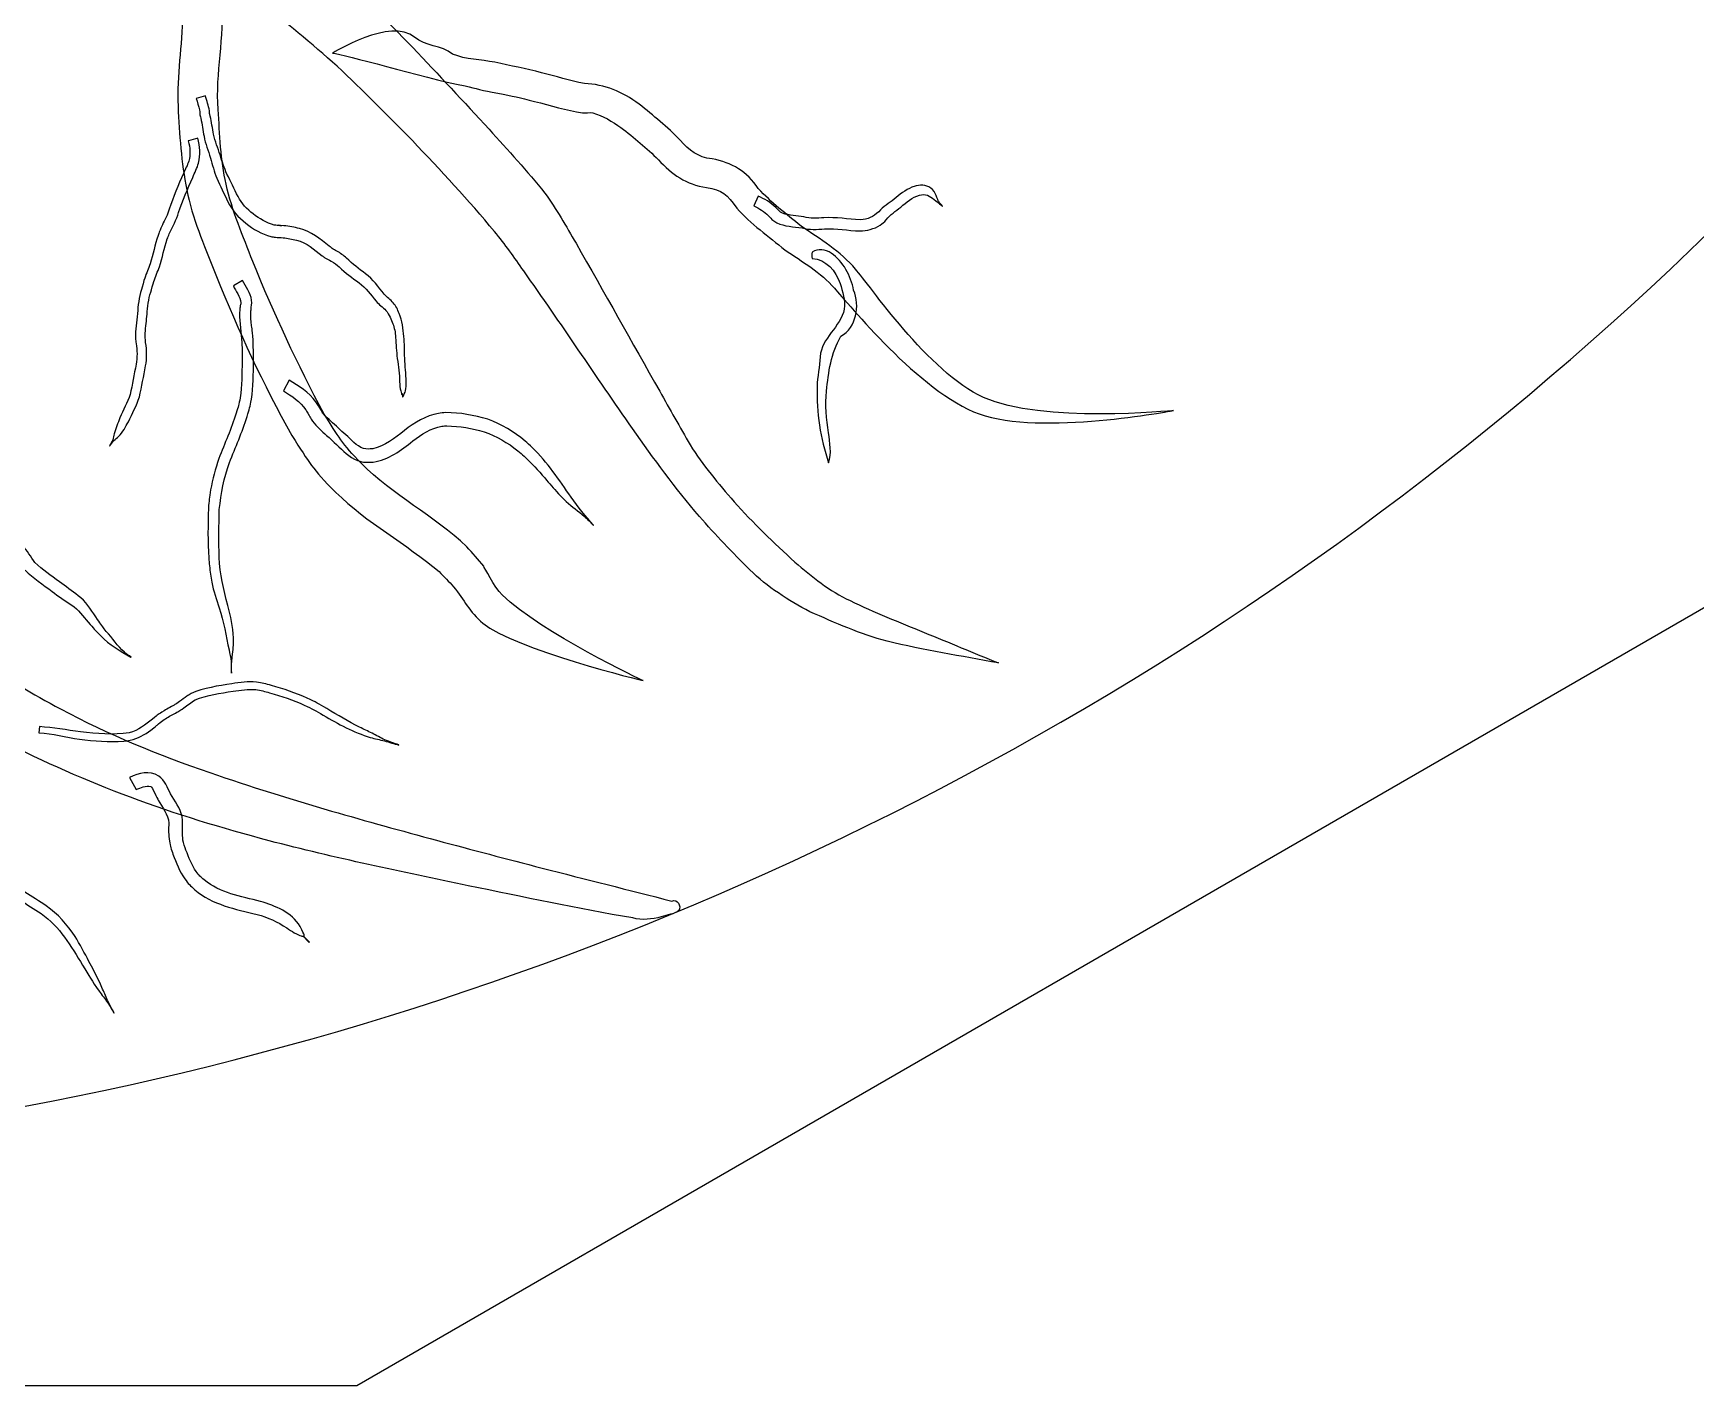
# Model space of a CAD drawing. Extents: x 5.1 to 86.3, y 5.1 to 86.3.
# Drawn here: x 52.84 to 72.03, y 5.13 to 20.75 of the extents above; entities that cross this region are included whole.
import ezdxf

# ---------------------------------------------------------------- set-up
doc = ezdxf.new("R2010")
doc.units = 0
doc.layers.add('View004', color=7, linetype='CONTINUOUS')

msp = doc.modelspace()

# ---------------------------------------------------------------- linework, layer by layer
at = {"layer": 'View004', "color": 1}
for p, q in [((54.823236, 20.025032), (54.718805, 19.993264)), ((54.718805, 19.993264), (54.718846, 19.993434)), ((54.626566, 19.505474), (54.626487, 19.505379)), ((54.737392, 19.535121), (54.626566, 19.505474)), ((61.206108, 18.867279), (61.155606, 18.753014)), ((61.155606, 18.753014), (61.155623, 18.753017)), ((63.334078, 18.748463), (63.336282, 18.750743)), ((63.336282, 18.750743), (63.336282, 18.750743)), ((61.829397, 18.145302), (61.829358, 18.145305)), ((55.251222, 17.892495), (55.146535, 17.83263)), ((55.146535, 17.83263), (55.146367, 17.832628)), ((55.789586, 16.740276), (55.724005, 16.617196)), ((55.724005, 16.617196), (55.724016, 16.617178)), ((57.100995, 16.548299), (57.104111, 16.547897)), ((57.104111, 16.547897), (57.104111, 16.547897)), ((66.000744, 16.391209), (66.000744, 16.391209)), ((53.717213, 15.984443), (53.719873, 15.982847)), ((53.719873, 15.982847), (53.719873, 15.982847)), ((59.304098, 15.065478), (59.306378, 15.067682)), ((59.306378, 15.067682), (59.306378, 15.067682)), ((58.251237, 14.263468), (58.251237, 14.263468)), ((53.963272, 13.542587), (53.965096, 13.545247)), ((53.965096, 13.545247), (53.965096, 13.545247)), ((55.123232, 13.360876), (55.126424, 13.360899)), ((55.126424, 13.360899), (55.126424, 13.360899)), ((52.906279, 12.741491), (52.900883, 12.669952)), ((52.900883, 12.669952), (52.900898, 12.669983)), ((57.057738, 12.527461), (57.058726, 12.530425)), ((57.058726, 12.530425), (57.058726, 12.530425)), ((53.94872, 12.154863), (54.024522, 12.015388)), ((54.024522, 12.015388), (54.024477, 12.015418)), ((56.022298, 10.248614), (56.025566, 10.251654)), ((56.025566, 10.251654), (56.025566, 10.251654)), ((53.767712, 9.435143), (53.770448, 9.436739)), ((53.770448, 9.436739), (53.770448, 9.436739))]:
    msp.add_line(p, q, dxfattribs=at)
at = {"layer": 'View004', "color": 7}
for p, q in [((75.399291, 16.002689), (56.571293, 5.132289)), ((56.571293, 5.132289), (34.831293, 5.132289))]:
    msp.add_line(p, q, dxfattribs=at)
at = {"layer": 'View004', "color": 3}
for points in [[(64.701292, 12.792276), (76.458533, 19.580323), (83.701292, 32.125149), (83.701292, 45.701241)], [(26.701293, 12.792276), (38.458534, 6.00423), (52.944052, 6.00423), (64.701292, 12.792276)]]:
    msp.add_open_spline(points, degree=3, dxfattribs=at)
at = {"layer": 'View004', "color": 1}
for points in [[(56.298175, 21.488329), (56.616891, 21.198848), (56.916746, 20.889453), (57.217075, 20.581162)], [(54.971485, 19.867034), (54.936898, 20.286833), (55.04841, 20.705156), (55.01555, 21.123958)], [(56.345746, 20.365928), (56.051624, 20.628913), (55.745652, 20.878341), (55.434677, 21.121085)], [(57.238642, 20.701343), (56.965695, 20.93448), (56.292092, 20.517274), (56.292092, 20.517274)], [(54.55806, 20.892778), (54.545535, 20.542491), (54.485913, 20.192653), (54.511031, 19.840691)], [(57.217075, 20.581162), (57.516677, 20.272457), (57.805958, 19.953977), (58.099608, 19.639654)], [(57.677527, 20.506152), (57.547313, 20.610181), (57.360387, 20.597355), (57.238642, 20.701343)], [(56.292092, 20.517274), (56.428617, 20.508161), (57.307489, 20.240887), (57.824945, 20.138202)], [(57.21319, 19.507854), (56.927794, 19.797618), (56.641813, 20.08701), (56.345746, 20.365928)], [(58.166865, 20.411472), (58.000215, 20.444296), (57.835823, 20.441127), (57.677527, 20.506152)], [(58.705541, 20.2915), (58.527711, 20.338567), (58.346418, 20.371631), (58.166865, 20.411472)], [(59.199645, 20.168057), (59.032796, 20.195782), (58.870614, 20.251405), (58.705541, 20.2915)], [(59.830451, 19.928912), (59.642151, 20.073318), (59.435178, 20.155141), (59.199645, 20.168057)], [(54.718846, 19.993434), (54.730451, 19.954073), (54.746563, 19.903101), (54.755417, 19.861521)], [(54.869102, 19.852326), (54.861806, 19.911773), (54.838056, 19.967404), (54.823236, 20.025032)], [(57.824945, 20.138202), (57.950753, 20.113236), (58.014527, 20.084424), (58.200797, 20.055778)], [(58.200797, 20.055778), (58.377563, 20.021799), (58.450899, 20.00479), (58.625027, 19.960045)], [(54.511031, 19.840691), (54.528822, 19.519106), (54.550695, 19.194903), (54.621323, 18.879458)], [(54.755417, 19.861521), (54.764264, 19.820002), (54.756021, 19.849976), (54.759065, 19.820967)], [(54.759065, 19.820967), (54.761421, 19.798121), (54.764537, 19.788044), (54.769842, 19.765206)], [(54.878754, 19.790645), (54.872294, 19.817754), (54.872522, 19.82451), (54.869102, 19.852326)], [(54.918274, 19.580207), (54.904297, 19.650317), (54.894676, 19.721044), (54.878754, 19.790645)], [(55.06183, 19.004341), (54.99948, 19.28626), (54.98846, 19.579964), (54.971485, 19.867034)], [(58.625027, 19.960045), (58.809043, 19.915357), (58.990336, 19.853715), (59.178028, 19.8294)], [(59.178028, 19.8294), (59.21748, 19.826512), (59.258036, 19.835176), (59.296669, 19.826664)], [(59.296669, 19.826664), (59.414298, 19.800786), (59.523502, 19.723301), (59.622143, 19.658829)], [(60.305941, 19.513204), (60.158151, 19.664703), (59.996214, 19.798222), (59.830451, 19.928912)], [(54.769842, 19.765206), (54.78587, 19.696722), (54.793698, 19.626879), (54.808032, 19.557921)], [(58.099608, 19.639654), (58.316079, 19.395198), (58.542734, 19.159093), (58.743012, 18.900849)], [(59.622143, 19.658829), (59.774241, 19.543926), (59.918534, 19.420384), (60.055197, 19.287158)], [(54.626487, 19.505379), (54.645609, 19.426905), (54.653923, 19.349261), (54.631123, 19.270978)], [(54.744308, 19.248474), (54.769068, 19.344464), (54.761886, 19.439674), (54.737392, 19.535121)], [(54.808032, 19.557921), (54.823217, 19.471417), (54.856832, 19.390435), (54.881516, 19.306694)], [(54.993894, 19.341722), (54.967773, 19.421011), (54.934963, 19.498008), (54.918274, 19.580207)], [(58.162711, 18.457279), (57.861375, 18.820806), (57.540163, 19.167385), (57.21319, 19.507854)], [(60.674153, 19.297965), (60.508848, 19.313043), (60.408654, 19.396771), (60.305941, 19.513204)], [(54.631123, 19.270978), (54.616964, 19.222361), (54.591421, 19.175405), (54.57125, 19.129172)], [(54.677048, 19.083146), (54.700463, 19.136817), (54.729624, 19.191538), (54.744308, 19.248474)], [(54.881516, 19.306694), (54.904347, 19.228621), (54.925794, 19.150183), (54.95491, 19.074161)], [(55.071712, 19.120717), (55.041494, 19.192925), (55.016498, 19.266722), (54.993894, 19.341722)], [(60.055197, 19.287158), (60.20918, 19.120034), (60.375411, 18.998478), (60.608698, 18.966786)], [(61.208025, 18.954241), (61.079223, 19.153752), (60.901395, 19.251617), (60.674153, 19.297965)], [(54.57125, 19.129172), (54.510769, 18.993643), (54.45245, 18.85711), (54.404112, 18.716739)], [(54.51385, 18.679131), (54.561061, 18.816646), (54.618477, 18.950139), (54.677048, 19.083146)], [(54.95491, 19.074161), (54.999081, 18.984311), (55.038234, 18.892249), (55.082256, 18.802319)], [(55.200131, 18.861527), (55.155702, 18.947193), (55.117961, 19.036025), (55.071712, 19.120717)], [(54.621323, 18.879458), (54.694214, 18.553918), (54.828139, 18.248522), (54.950142, 17.939701)], [(55.371215, 18.110876), (55.259109, 18.404902), (55.130114, 18.695592), (55.06183, 19.004341)], [(55.374785, 18.661821), (55.303816, 18.717005), (55.242385, 18.780981), (55.200131, 18.861527)], [(58.743012, 18.900849), (58.880745, 18.719577), (58.986305, 18.517184), (59.103505, 18.322683)], [(60.608698, 18.966786), (60.790622, 18.932457), (60.847708, 18.890507), (60.959148, 18.728732)], [(61.412136, 18.73535), (61.35186, 18.792411), (61.282568, 18.834733), (61.206108, 18.867279)], [(61.701569, 18.520739), (61.529974, 18.659768), (61.357498, 18.791446), (61.208025, 18.954241)], [(62.775362, 18.832225), (62.717435, 18.782179), (62.645809, 18.748662), (62.598537, 18.686243)], [(62.981469, 18.968591), (62.904743, 18.936777), (62.837499, 18.886371), (62.775362, 18.832225)], [(62.852814, 18.740164), (62.917269, 18.797483), (62.985351, 18.850424), (63.067548, 18.878769)], [(63.031332, 18.985364), (63.014703, 18.97974), (62.997672, 18.975309), (62.981469, 18.968591)], [(63.219508, 18.941945), (63.169075, 18.995016), (63.099023, 18.998861), (63.031332, 18.985364)], [(63.067548, 18.878769), (63.140957, 18.896523), (63.183607, 18.871701), (63.240208, 18.827036)], [(63.271135, 18.849718), (63.254765, 18.887133), (63.248046, 18.911909), (63.219508, 18.941945)], [(63.240208, 18.827036), (63.302019, 18.777545), (63.270662, 18.803658), (63.334078, 18.748463)], [(63.336282, 18.750743), (63.281007, 18.811679), (63.30212, 18.7783), (63.271135, 18.849718)], [(54.404112, 18.716739), (54.390037, 18.651045), (54.354484, 18.594169), (54.326399, 18.534146)], [(54.405949, 18.430631), (54.44103, 18.513879), (54.492163, 18.590468), (54.51385, 18.679131)], [(55.082256, 18.802319), (55.132796, 18.703598), (55.203576, 18.621198), (55.29058, 18.553594)], [(55.618409, 18.533335), (55.529198, 18.558947), (55.447583, 18.604288), (55.374785, 18.661821)], [(60.959148, 18.728732), (61.124439, 18.544306), (61.325092, 18.4013), (61.516059, 18.244996)], [(61.155623, 18.753017), (61.218376, 18.724153), (61.277362, 18.690279), (61.326059, 18.641024)], [(61.326059, 18.641024), (61.338644, 18.628294), (61.363337, 18.598631), (61.377564, 18.587413)], [(61.488142, 18.668318), (61.453098, 18.685973), (61.44074, 18.708272), (61.412136, 18.73535)], [(61.732948, 18.626458), (61.651264, 18.639203), (61.567036, 18.642782), (61.488142, 18.668318)], [(61.96539, 18.616707), (61.887048, 18.612147), (61.809692, 18.603794), (61.732948, 18.626458)], [(62.383549, 18.594066), (62.244034, 18.598398), (62.105427, 18.625903), (61.96539, 18.616707)], [(62.598537, 18.686243), (62.530403, 18.624219), (62.478885, 18.597992), (62.383549, 18.594066)], [(62.685257, 18.591624), (62.72882, 18.654917), (62.794877, 18.692369), (62.852814, 18.740164)], [(54.326399, 18.534146), (54.296485, 18.470222), (54.302694, 18.482238), (54.276824, 18.411927)], [(54.383817, 18.372156), (54.391189, 18.391643), (54.397855, 18.411425), (54.405949, 18.430631)], [(55.29058, 18.553594), (55.376264, 18.48435), (55.473807, 18.432361), (55.578968, 18.400405)], [(55.730116, 18.524975), (55.557305, 18.540798), (55.798638, 18.516888), (55.65178, 18.529079)], [(55.65178, 18.529079), (55.640601, 18.530067), (55.629535, 18.531967), (55.618409, 18.533335)], [(55.909992, 18.492682), (55.850073, 18.507183), (55.791585, 18.519343), (55.730116, 18.524975)], [(56.254626, 18.288574), (56.147581, 18.370882), (56.045944, 18.461826), (55.909992, 18.492682)], [(58.499438, 18.002777), (58.391128, 18.157183), (58.283523, 18.312228), (58.162711, 18.457279)], [(61.377564, 18.587413), (61.391198, 18.576675), (61.406482, 18.568231), (61.420945, 18.558632)], [(61.420945, 18.558632), (61.512516, 18.516817), (61.614967, 18.514765), (61.713074, 18.499367)], [(62.331753, 18.023573), (62.156473, 18.226764), (61.922896, 18.371855), (61.701569, 18.520739)], [(61.713074, 18.499367), (61.798454, 18.474622), (61.885712, 18.482898), (61.972898, 18.487967)], [(61.972898, 18.487967), (62.109102, 18.494503), (62.243788, 18.469066), (62.379567, 18.464856)], [(62.379567, 18.464856), (62.462544, 18.467212), (62.543921, 18.485976), (62.614022, 18.531895)], [(62.614022, 18.531895), (62.64253, 18.550576), (62.660663, 18.568961), (62.685257, 18.591624)], [(54.276824, 18.411927), (54.239546, 18.305078), (54.222081, 18.192322), (54.18663, 18.085082)], [(54.293109, 18.050394), (54.327438, 18.156382), (54.346089, 18.267054), (54.383817, 18.372156)], [(55.578968, 18.400405), (55.596622, 18.397669), (55.614156, 18.394097), (55.631909, 18.392144)], [(55.631909, 18.392144), (55.661473, 18.388952), (55.691341, 18.389332), (55.720951, 18.38652)], [(55.720951, 18.38652), (55.774432, 18.38158), (55.824999, 18.371161), (55.877062, 18.35821)], [(55.877062, 18.35821), (55.994077, 18.330835), (56.078688, 18.248216), (56.171991, 18.179049)], [(56.286135, 18.263836), (56.275138, 18.271436), (56.265129, 18.280328), (56.254626, 18.288574)], [(56.341418, 18.232676), (56.323299, 18.243598), (56.303555, 18.251844), (56.286135, 18.263836)], [(59.103505, 18.322683), (59.42775, 17.75422), (59.7469, 17.182863), (60.069798, 16.613633)], [(61.516059, 18.244996), (61.715183, 18.111046), (61.92811, 17.984613), (62.087501, 17.803381)], [(62.049125, 18.209164), (61.986866, 18.250303), (61.892603, 18.26488), (61.831905, 18.220139)], [(54.18663, 18.085082), (54.165335, 18.030651), (54.141273, 17.976544), (54.122904, 17.92101)], [(54.226944, 17.880437), (54.246453, 17.937863), (54.271274, 17.993842), (54.293109, 18.050394)], [(56.194334, 16.349337), (55.888674, 16.920869), (55.615115, 17.510408), (55.371215, 18.110876)], [(56.171991, 18.179049), (56.182411, 18.171267), (56.192359, 18.162839), (56.203219, 18.155695)], [(56.203219, 18.155695), (56.241197, 18.130736), (56.239798, 18.135889), (56.276795, 18.114457)], [(56.276795, 18.114457), (56.309787, 18.095351), (56.339966, 18.072619), (56.369549, 18.048725)], [(56.453629, 18.151613), (56.417567, 18.181337), (56.38149, 18.208522), (56.341418, 18.232676)], [(56.369549, 18.048725), (56.439378, 17.979489), (56.518817, 17.921984), (56.599882, 17.866901)], [(56.673152, 17.971391), (56.596285, 18.026977), (56.519628, 18.082843), (56.453629, 18.151613)], [(61.831905, 18.220139), (61.824107, 18.194975), (61.824989, 18.170944), (61.829397, 18.145302)], [(61.829358, 18.145305), (61.989109, 18.139377), (62.10373, 18.000465), (62.151742, 17.859183)], [(62.308466, 17.782099), (62.276204, 17.947543), (62.190677, 18.112383), (62.049125, 18.209164)], [(54.122904, 17.92101), (54.113959, 17.893932), (54.093439, 17.815195), (54.085976, 17.787133)], [(54.193344, 17.758717), (54.199272, 17.780932), (54.218964, 17.85695), (54.226944, 17.880437)], [(54.950142, 17.939701), (55.20522, 17.312453), (55.489954, 16.694611), (55.820097, 16.103319)], [(55.357282, 17.666613), (55.34554, 17.750532), (55.289832, 17.82018), (55.251222, 17.892495)], [(56.599882, 17.866901), (56.677703, 17.80921), (56.731976, 17.727856), (56.794189, 17.654927)], [(56.888636, 17.735138), (56.81975, 17.816546), (56.760398, 17.907629), (56.673152, 17.971391)], [(59.756711, 16.182878), (59.332602, 16.786034), (58.926477, 17.401651), (58.499438, 18.002777)], [(62.151742, 17.859183), (62.182491, 17.764315), (62.213271, 17.662783), (62.199827, 17.562379)], [(63.807232, 16.542106), (63.173155, 16.831415), (62.482475, 17.854955), (62.331753, 18.023573)], [(54.085976, 17.787133), (54.056427, 17.696978), (54.046, 17.604047), (54.038666, 17.510173)], [(54.149773, 17.502098), (54.155777, 17.589256), (54.165315, 17.675155), (54.193344, 17.758717)], [(55.146367, 17.832628), (55.172093, 17.768712), (55.23047, 17.708377), (55.233495, 17.635802)], [(55.350366, 17.554987), (55.354166, 17.599614), (55.363917, 17.619078), (55.357282, 17.666613)], [(56.992307, 17.634924), (56.960858, 17.671449), (56.918777, 17.697274), (56.888636, 17.735138)], [(62.087501, 17.803381), (62.23838, 17.6384), (63.066038, 16.603981), (63.759756, 16.351819)], [(62.160078, 17.24828), (62.342836, 17.351903), (62.383594, 17.598881), (62.308466, 17.782099)], [(54.038666, 17.510173), (54.031142, 17.41645), (54.013723, 17.322727), (54.017112, 17.228363)], [(54.12866, 17.286286), (54.131928, 17.358402), (54.144347, 17.430149), (54.149773, 17.502098)], [(55.217839, 17.51383), (55.216243, 17.400993), (55.237972, 17.290026), (55.243915, 17.177639)], [(55.222247, 17.573102), (55.220195, 17.553395), (55.219283, 17.53359), (55.217839, 17.51383)], [(55.228099, 17.612067), (55.225819, 17.59914), (55.223615, 17.586167), (55.222247, 17.573102)], [(55.233495, 17.635802), (55.233897, 17.627701), (55.229543, 17.620055), (55.228099, 17.612067)], [(55.348542, 17.506339), (55.349145, 17.52255), (55.348944, 17.538822), (55.350366, 17.554987)], [(55.350138, 17.445136), (55.348922, 17.465504), (55.34915, 17.485941), (55.348542, 17.506339)], [(56.794189, 17.654927), (56.827211, 17.613993), (56.872768, 17.585911), (56.908114, 17.547413)], [(56.908114, 17.547413), (56.929242, 17.524401), (56.943454, 17.49568), (56.957134, 17.467988)], [(57.060867, 17.511488), (57.043812, 17.557149), (57.024539, 17.59748), (56.992307, 17.634924)], [(57.11583, 17.245097), (57.107728, 17.335818), (57.097369, 17.426959), (57.060867, 17.511488)], [(62.199827, 17.562379), (62.15849, 17.354566), (61.936778, 17.230375), (61.92267, 17.012519)], [(54.133752, 17.176935), (54.12904, 17.225233), (54.12638, 17.235789), (54.12866, 17.286286)], [(55.367109, 17.289381), (55.359737, 17.366381), (55.354743, 17.371821), (55.350138, 17.445136)], [(55.378714, 16.961317), (55.378651, 17.071045), (55.377726, 17.180042), (55.367109, 17.289381)], [(56.957134, 17.467988), (56.977768, 17.419188), (56.998927, 17.370052), (57.009749, 17.317893)], [(57.009749, 17.317893), (57.014689, 17.294082), (57.017197, 17.260269), (57.0195, 17.236302)], [(54.017112, 17.228363), (54.017948, 17.207585), (54.020988, 17.186966), (54.022888, 17.166263)], [(54.022888, 17.166263), (54.035694, 17.085374), (54.039114, 17.005411), (54.024332, 16.924829)], [(54.133687, 16.9059), (54.148667, 16.996292), (54.148727, 17.086244), (54.133752, 17.176935)], [(55.243915, 17.177639), (55.248703, 17.086341), (55.247487, 17.053725), (55.247487, 16.961289)], [(57.0195, 17.236302), (57.025276, 17.15438), (57.029433, 17.07236), (57.038743, 16.990751)], [(57.124798, 16.996132), (57.12381, 17.079212), (57.123202, 17.162254), (57.11583, 17.245097)], [(61.996705, 16.614595), (62.014497, 16.832546), (62.052459, 17.054983), (62.160078, 17.24828)], [(54.024332, 16.924829), (53.999435, 16.808341), (53.982289, 16.690611), (53.954313, 16.574803)], [(54.061685, 16.549305), (54.089485, 16.66747), (54.108759, 16.787109), (54.133687, 16.9059)], [(55.247487, 16.961289), (55.243991, 16.820127), (55.249311, 16.678144), (55.22512, 16.538397)], [(55.355534, 16.521289), (55.379968, 16.666817), (55.375689, 16.814392), (55.378714, 16.961317)], [(57.038743, 16.990751), (57.055455, 16.901795), (57.063732, 16.811274), (57.066232, 16.720848)], [(57.142232, 16.72292), (57.139572, 16.814228), (57.129905, 16.904983), (57.124798, 16.996132)], [(61.92267, 17.012519), (61.918642, 16.89716), (61.887208, 16.783482), (61.887756, 16.667065)], [(56.09783, 16.492877), (56.017713, 16.600436), (55.905701, 16.676279), (55.789586, 16.740276)], [(57.066232, 16.720848), (57.068512, 16.686876), (57.068588, 16.651536), (57.078658, 16.618599)], [(57.13429, 16.618699), (57.144467, 16.652336), (57.143076, 16.688322), (57.142232, 16.72292)], [(53.954313, 16.574803), (53.922302, 16.482773), (53.876701, 16.396279), (53.836548, 16.307656)], [(53.933818, 16.26175), (53.980163, 16.355763), (54.028074, 16.449888), (54.061685, 16.549305)], [(55.22512, 16.538397), (55.210726, 16.455319), (55.203468, 16.440514), (55.178935, 16.360121)], [(55.304485, 16.321973), (55.331715, 16.411799), (55.339984, 16.42869), (55.355534, 16.521289)], [(55.724016, 16.617178), (55.820628, 16.55878), (55.918311, 16.495301), (55.982945, 16.400364)], [(57.078658, 16.618599), (57.111992, 16.509655), (57.075162, 16.658142), (57.100995, 16.548299)], [(57.104111, 16.547897), (57.107227, 16.554965), (57.131873, 16.610719), (57.13429, 16.618699)], [(60.069798, 16.613633), (60.187104, 16.407308), (60.302232, 16.199654), (60.420903, 15.994162)], [(61.887756, 16.667065), (61.875573, 16.368802), (61.928294, 16.070731), (62.018806, 15.787242)], [(62.020174, 16.135586), (61.997693, 16.294141), (61.975714, 16.454514), (61.996705, 16.614595)], [(66.000744, 16.391209), (66.000744, 16.391209), (64.474005, 16.237879), (63.807232, 16.542106)], [(55.178935, 16.360121), (55.124314, 16.18138), (55.046059, 16.011525), (54.979086, 15.837465)], [(55.101962, 15.790554), (55.169176, 15.967773), (55.249762, 16.140017), (55.304485, 16.321973)], [(55.982945, 16.400364), (55.991229, 16.388182), (56.022997, 16.330019), (56.029168, 16.318865)], [(56.029168, 16.318865), (56.039664, 16.302054), (56.048791, 16.284331), (56.060632, 16.268447)], [(56.159345, 16.392711), (56.142131, 16.422404), (56.118023, 16.465762), (56.09783, 16.492877)], [(56.187731, 16.351496), (56.177273, 16.364508), (56.168807, 16.37897), (56.159345, 16.392711)], [(56.271023, 16.267887), (56.247714, 16.289516), (56.208718, 16.325365), (56.187731, 16.351496)], [(56.621919, 15.781763), (56.402057, 16.002466), (56.361084, 16.093398), (56.194334, 16.349337)], [(57.515635, 16.358426), (57.368638, 16.331712), (57.239609, 16.248796), (57.121694, 16.161419)], [(57.59867, 16.367113), (57.570991, 16.364225), (57.543015, 16.363389), (57.515635, 16.358426)], [(58.084577, 16.290864), (57.926701, 16.336563), (57.763692, 16.368384), (57.59867, 16.367113)], [(63.759756, 16.351819), (64.461918, 16.096587), (66.000744, 16.391209), (66.000744, 16.391209)], [(53.836548, 16.307656), (53.813216, 16.246377), (53.78613, 16.186048), (53.769676, 16.122368)], [(53.82131, 16.093184), (53.870376, 16.141185), (53.902423, 16.201606), (53.933818, 16.26175)], [(56.060632, 16.268447), (56.106779, 16.206507), (56.166065, 16.155359), (56.223162, 16.104039)], [(56.443896, 16.111612), (56.38698, 16.164561), (56.328, 16.215019), (56.271023, 16.267887)], [(57.121694, 16.161419), (57.011824, 16.072196), (56.897368, 15.98306), (56.75634, 15.950919)], [(57.219035, 16.040843), (57.318668, 16.114593), (57.42782, 16.190113), (57.553169, 16.210307)], [(57.553169, 16.210307), (57.572777, 16.213499), (57.592781, 16.213195), (57.612594, 16.214639)], [(57.612594, 16.214639), (57.758625, 16.212815), (57.902705, 16.184673), (58.042721, 16.144887)], [(58.042721, 16.144887), (58.182053, 16.09348), (58.315223, 16.020686), (58.431337, 15.927539)], [(58.515326, 16.038509), (58.388063, 16.147028), (58.241107, 16.232504), (58.084577, 16.290864)], [(60.527668, 15.169621), (60.248898, 15.49015), (60.001139, 15.835909), (59.756711, 16.182878)], [(62.018806, 15.787242), (62.061176, 15.898526), (62.030229, 16.020779), (62.020174, 16.135586)], [(53.754537, 16.053679), (53.745227, 16.029169), (53.729654, 16.007524), (53.717213, 15.984443)], [(53.719873, 15.982847), (53.735575, 16.003998), (53.749156, 16.026904), (53.766986, 16.046292)], [(53.769676, 16.122368), (53.763824, 16.099667), (53.762912, 16.075597), (53.754537, 16.053679)], [(53.766986, 16.046292), (53.783174, 16.063909), (53.804218, 16.076456), (53.82131, 16.093184)], [(55.820097, 16.103319), (56.036724, 15.77617), (56.045628, 15.726227), (56.329986, 15.446542)], [(56.223162, 16.104039), (56.316525, 16.020121), (56.249678, 16.081664), (56.338769, 15.99866)], [(56.338769, 15.99866), (56.411592, 15.930655), (56.482152, 15.85099), (56.578418, 15.815418)], [(56.648012, 15.954187), (56.563947, 15.980703), (56.507757, 16.056331), (56.443896, 16.111612)], [(56.75634, 15.950919), (56.711941, 15.947271), (56.690554, 15.940788), (56.648012, 15.954187)], [(56.762313, 15.795453), (56.94037, 15.824158), (57.082311, 15.931037), (57.219035, 16.040843)], [(58.596182, 15.964112), (58.569232, 15.988911), (58.543195, 16.014743), (58.515326, 16.038509)], [(59.04765, 15.390783), (58.907055, 15.589435), (58.774088, 15.795646), (58.596182, 15.964112)], [(60.420903, 15.994162), (60.569715, 15.760989), (60.74636, 15.54697), (60.928246, 15.339082)], [(54.979086, 15.837465), (54.939832, 15.718898), (54.90624, 15.597981), (54.884328, 15.474902)], [(54.984491, 15.248136), (55.003369, 15.435383), (55.038345, 15.612947), (55.101962, 15.790554)], [(56.578418, 15.815418), (56.65762, 15.786151), (56.677874, 15.794435), (56.762313, 15.795453)], [(57.842539, 14.819479), (57.464609, 15.176561), (56.989578, 15.412701), (56.621919, 15.781763)], [(58.431337, 15.927539), (58.456819, 15.907095), (58.480387, 15.884363), (58.504912, 15.862772)], [(58.504912, 15.862772), (58.588376, 15.78427), (58.66674, 15.700471), (58.741828, 15.613971)], [(58.741828, 15.613971), (58.801967, 15.544697), (58.836573, 15.497917), (58.89993, 15.431091)], [(54.884328, 15.474902), (54.867957, 15.38292), (54.866893, 15.354006), (54.857614, 15.260838)], [(56.329986, 15.446542), (56.68976, 15.09268), (57.138618, 14.856145), (57.521926, 14.531217)], [(58.89993, 15.431091), (58.929038, 15.400387), (58.960107, 15.371606), (58.990201, 15.341858)], [(59.306378, 15.067682), (59.214431, 15.17085), (59.12382, 15.274989), (59.04765, 15.390783)], [(54.857614, 15.260838), (54.853434, 15.070163), (54.84901, 14.879389), (54.861642, 14.688983)], [(54.983655, 14.696116), (54.974467, 14.879968), (54.981375, 15.064173), (54.984491, 15.248136)], [(58.990201, 15.341858), (59.055911, 15.27874), (59.133722, 15.229918), (59.201201, 15.168971)], [(59.201201, 15.168971), (59.237301, 15.136367), (59.269799, 15.099978), (59.304098, 15.065478)], [(61.111573, 14.55273), (60.908502, 14.7502), (60.714141, 14.956421), (60.527668, 15.169621)], [(60.928246, 15.339082), (61.148184, 15.09285), (61.385456, 14.862593), (61.631236, 14.642351)], [(52.855321, 14.635914), (52.808269, 14.703167), (52.767554, 14.774985), (52.70782, 14.832447)], [(58.036892, 14.592965), (57.976791, 14.672246), (57.907324, 14.743974), (57.842539, 14.819479)], [(53.13701, 14.414461), (53.040723, 14.484936), (52.942896, 14.554691), (52.855321, 14.635914)], [(54.861642, 14.688983), (54.864682, 14.658614), (54.867418, 14.628206), (54.87067, 14.597863)], [(54.87067, 14.597863), (54.877662, 14.532708), (54.884183, 14.473595), (54.897263, 14.409231)], [(55.08353, 14.141359), (55.033119, 14.325966), (54.987952, 14.503126), (54.983655, 14.696116)], [(58.251237, 14.263468), (58.157227, 14.354737), (58.044447, 14.583001), (58.036892, 14.592965)], [(61.631236, 14.642351), (61.825442, 14.470732), (62.031739, 14.307722), (62.268077, 14.197852)], [(52.740745, 14.548906), (52.8375, 14.457331), (52.947766, 14.381629), (53.05466, 14.302591)], [(53.354344, 14.253482), (53.281984, 14.30729), (53.209288, 14.360571), (53.13701, 14.414461)], [(54.897263, 14.409231), (54.91779, 14.308172), (54.951322, 14.210168), (54.981593, 14.111782)], [(57.521926, 14.531217), (57.577603, 14.47272), (57.637305, 14.417804), (57.688956, 14.355723)], [(61.803793, 14.067725), (61.554632, 14.200207), (61.312141, 14.352268), (61.111573, 14.55273)], [(53.05466, 14.302591), (53.127886, 14.246936), (53.20241, 14.193904), (53.280396, 14.145131)], [(53.557399, 14.010079), (53.498453, 14.098692), (53.441034, 14.188625), (53.354344, 14.253482)], [(57.688956, 14.355723), (57.814831, 14.204433), (57.870043, 14.066574), (58.027837, 13.936421)], [(59.877258, 13.272908), (59.877258, 13.272908), (58.7066, 13.821383), (58.251237, 14.263468)], [(51.331262, 14.104119), (51.914475, 13.68464), (52.513914, 13.284911), (53.149045, 12.947764)], [(53.280396, 14.145131), (53.356708, 14.092486), (53.411253, 14.016634), (53.470537, 13.946953)], [(54.981593, 14.111782), (55.034269, 13.95401), (55.064956, 13.790061), (55.096169, 13.627016)], [(55.14718, 13.767318), (55.143456, 13.894166), (55.115381, 14.01917), (55.08353, 14.141359)], [(62.694418, 13.727804), (62.386545, 13.8099), (62.095293, 13.941312), (61.803793, 14.067725)], [(62.268077, 14.197852), (62.546101, 14.058345), (62.837861, 13.949142), (63.124558, 13.829212)], [(53.470537, 13.946953), (53.534476, 13.871804), (53.545891, 13.861943), (53.615417, 13.788946)], [(53.6776, 13.841474), (53.6099, 13.932378), (53.618412, 13.918356), (53.557399, 14.010079)], [(53.887807, 13.601373), (53.807237, 13.671657), (53.75056, 13.764226), (53.6776, 13.841474)], [(58.027837, 13.936421), (58.398297, 13.630852), (59.877258, 13.272908), (59.877258, 13.272908)], [(63.124558, 13.829212), (63.409814, 13.712147), (63.694757, 13.594318), (63.979887, 13.476944)], [(53.615417, 13.788946), (53.71471, 13.685022), (53.841964, 13.616741), (53.963272, 13.542587)], [(55.12802, 13.495666), (55.136768, 13.643237), (55.15158, 13.618492), (55.14718, 13.767318)], [(63.979887, 13.476944), (63.550742, 13.556999), (63.119247, 13.626397), (62.694418, 13.727804)], [(53.965096, 13.545247), (53.939332, 13.56395), (53.911804, 13.580442), (53.887807, 13.601373)], [(55.096169, 13.627016), (55.104551, 13.583232), (55.115374, 13.539742), (55.119888, 13.495389)], [(55.119888, 13.495389), (55.124448, 13.450769), (55.122092, 13.405714), (55.123232, 13.360876)], [(55.126424, 13.360899), (55.127028, 13.405822), (55.125208, 13.450819), (55.12802, 13.495666)], [(55.412268, 13.255192), (55.317104, 13.26663), (55.223228, 13.251316), (55.129336, 13.236891)], [(55.586459, 13.21821), (55.521768, 13.234193), (55.477874, 13.247303), (55.412268, 13.255192)], [(54.61033, 13.094567), (54.583464, 13.07641), (54.552851, 13.04978), (54.52646, 13.031175)], [(54.658507, 13.124176), (54.64244, 13.114304), (54.625941, 13.105131), (54.61033, 13.094567)], [(55.129336, 13.236891), (54.970076, 13.212305), (54.807291, 13.188791), (54.658507, 13.124176)], [(54.704104, 13.049498), (54.843858, 13.106369), (54.994868, 13.127114), (55.14292, 13.151087)], [(55.14292, 13.151087), (55.230644, 13.16273), (55.318116, 13.180073), (55.406923, 13.168803)], [(55.406923, 13.168803), (55.459955, 13.162039), (55.514015, 13.146747), (55.565545, 13.133903)], [(55.565545, 13.133903), (55.700701, 13.092825), (55.836161, 13.049698), (55.965005, 12.991156)], [(55.998111, 13.071462), (55.865368, 13.131661), (55.725844, 13.176488), (55.586459, 13.21821)], [(56.226523, 12.949639), (56.12862, 13.005704), (56.099865, 13.02532), (55.998111, 13.071462)], [(53.149045, 12.947764), (53.70046, 12.650493), (54.283266, 12.415499), (54.874821, 12.211266)], [(54.34659, 12.925664), (54.269485, 12.875276), (54.286254, 12.888751), (54.212343, 12.829892)], [(54.412688, 12.963497), (54.390526, 12.951109), (54.368623, 12.938273), (54.34659, 12.925664)], [(54.394348, 12.852345), (54.414936, 12.864072), (54.435403, 12.875997), (54.456098, 12.887526)], [(54.52646, 13.031175), (54.47212, 12.992879), (54.473594, 12.99753), (54.412688, 12.963497)], [(54.456098, 12.887526), (54.519824, 12.923018), (54.514664, 12.916406), (54.574315, 12.958289)], [(54.574315, 12.958289), (54.618144, 12.989062), (54.65819, 13.021719), (54.704104, 13.049498)], [(55.965005, 12.991156), (56.058227, 12.948802), (56.093887, 12.925789), (56.183798, 12.874727)], [(56.183798, 12.874727), (56.356907, 12.772473), (56.534551, 12.675982), (56.72811, 12.617909)], [(56.604243, 12.735823), (56.474843, 12.801054), (56.350723, 12.875148), (56.226523, 12.949639)], [(53.381817, 12.681375), (53.223466, 12.702739), (53.066168, 12.733694), (52.906279, 12.741491)], [(53.943515, 12.671503), (53.756946, 12.644204), (53.56827, 12.658575), (53.381817, 12.681375)], [(54.212343, 12.829892), (54.129974, 12.764296), (54.049317, 12.695209), (53.943515, 12.671503)], [(53.955944, 12.585212), (54.044708, 12.604273), (54.121545, 12.649037), (54.193831, 12.702434)], [(54.193831, 12.702434), (54.303974, 12.783788), (54.229551, 12.738868), (54.33313, 12.812666)], [(54.33313, 12.812666), (54.352936, 12.826779), (54.373942, 12.839121), (54.394348, 12.852345)], [(56.74826, 12.666093), (56.70051, 12.689866), (56.651871, 12.711815), (56.604243, 12.735823)], [(53.958468, 11.925867), (53.453674, 12.115889), (52.959973, 12.334353), (52.477185, 12.574705)], [(52.900898, 12.669983), (53.059412, 12.660893), (53.213229, 12.621305), (53.369412, 12.59665)], [(53.369412, 12.59665), (53.538948, 12.577772), (53.710653, 12.558194), (53.881365, 12.574656)], [(53.881365, 12.574656), (53.906361, 12.577088), (53.931084, 12.581724), (53.955944, 12.585212)], [(56.72811, 12.617909), (56.781964, 12.601744), (56.837288, 12.591005), (56.891877, 12.577553)], [(56.896607, 12.590275), (56.845717, 12.612513), (56.797974, 12.641347), (56.74826, 12.666093)], [(56.891877, 12.577553), (56.947167, 12.560863), (57.00245, 12.544159), (57.057738, 12.527461)], [(57.058726, 12.530425), (57.00469, 12.550375), (56.949394, 12.567209), (56.896607, 12.590275)], [(54.287097, 12.168315), (54.175318, 12.244019), (54.060688, 12.202979), (53.94872, 12.154863)], [(54.422009, 11.965787), (54.386753, 12.034848), (54.354407, 12.122731), (54.287097, 12.168315)], [(54.874821, 12.211266), (55.338833, 12.050503), (55.808551, 11.906762), (56.279428, 11.767654)], [(55.559461, 11.424283), (55.019025, 11.568531), (54.482921, 11.730986), (53.958468, 11.925867)], [(54.024477, 12.015418), (54.077313, 12.033795), (54.133912, 12.065441), (54.193267, 12.050203)], [(54.193267, 12.050203), (54.207661, 12.046479), (54.271173, 11.906534), (54.277988, 11.892953)], [(54.553548, 11.705037), (54.533841, 11.801398), (54.468618, 11.88192), (54.422009, 11.965787)], [(54.277988, 11.892953), (54.323284, 11.809137), (54.397489, 11.728305), (54.400497, 11.62862)], [(56.279428, 11.767654), (57.086512, 11.534653), (57.89889, 11.320458), (58.711755, 11.108678)], [(54.400497, 11.62862), (54.398901, 11.559468), (54.396317, 11.488574), (54.407565, 11.419968)], [(54.564492, 11.432996), (54.553274, 11.501761), (54.56168, 11.572325), (54.560084, 11.641455)], [(54.560084, 11.641455), (54.55788, 11.662651), (54.557804, 11.684159), (54.553548, 11.705037)], [(54.407565, 11.419968), (54.417521, 11.359465), (54.430266, 11.326008), (54.448552, 11.267663)], [(54.598965, 11.315676), (54.589032, 11.346038), (54.569933, 11.399662), (54.564492, 11.432996)], [(57.859655, 10.905298), (57.089788, 11.063755), (56.320206, 11.22596), (55.559461, 11.424283)], [(54.448552, 11.267663), (54.486278, 11.170979), (54.523853, 11.07064), (54.584404, 10.985248)], [(54.718499, 11.067745), (54.664721, 11.142256), (54.631665, 11.230733), (54.598965, 11.315676)], [(52.986793, 10.671215), (52.823527, 10.780823), (52.655568, 10.883038), (52.48903, 10.987557)], [(54.584404, 10.985248), (54.628059, 10.923681), (54.646207, 10.910806), (54.700292, 10.858013)], [(54.809589, 10.97192), (54.769834, 11.009183), (54.75018, 11.023858), (54.718499, 11.067745)], [(55.458932, 10.724455), (55.234816, 10.781219), (54.993573, 10.821727), (54.809589, 10.97192)], [(58.711755, 11.108678), (59.211521, 10.981746), (59.711287, 10.854815), (60.211052, 10.727883)], [(52.433888, 10.895487), (52.598856, 10.791789), (52.765521, 10.690938), (52.927632, 10.582786)], [(54.700292, 10.858013), (54.902546, 10.684052), (55.169363, 10.636612), (55.420144, 10.572361)], [(59.757888, 10.532524), (59.122158, 10.641023), (58.491435, 10.776288), (57.859655, 10.905298)], [(60.211052, 10.727883), (60.273098, 10.760669), (60.321931, 10.667554), (60.291242, 10.618115)], [(52.927632, 10.582786), (53.143156, 10.436229), (53.269765, 10.204664), (53.405652, 9.989397)], [(53.318071, 10.319851), (53.23003, 10.456018), (53.121235, 10.579588), (52.986793, 10.671215)], [(55.420144, 10.572361), (55.543859, 10.541407), (55.65581, 10.486618), (55.762996, 10.419247)], [(55.916175, 10.4336), (55.82058, 10.599629), (55.630993, 10.670993), (55.458932, 10.724455)], [(60.291242, 10.618115), (60.23786, 10.571846), (60.153179, 10.573359), (60.08724, 10.546082)], [(55.762996, 10.419247), (55.792316, 10.400824), (55.819334, 10.378541), (55.850043, 10.362535)], [(55.850043, 10.362535), (56.012475, 10.277855), (55.901525, 10.373411), (56.022298, 10.248614)], [(56.025566, 10.251654), (55.869546, 10.418306), (56.041215, 10.21645), (55.916175, 10.4336)], [(60.08724, 10.546082), (59.980395, 10.515371), (59.866521, 10.504776), (59.757888, 10.532524)], [(53.4789, 10.032002), (53.43099, 10.121735), (53.373725, 10.233776), (53.318071, 10.319851)], [(53.405652, 9.989397), (53.483392, 9.860491), (53.509683, 9.811813), (53.596109, 9.6887)], [(53.637106, 9.711703), (53.556831, 9.889282), (53.569747, 9.858482), (53.4789, 10.032002)], [(53.596109, 9.6887), (53.627694, 9.643708), (53.663695, 9.601891), (53.694501, 9.556368)], [(53.703051, 9.561369), (53.679172, 9.610602), (53.659648, 9.66184), (53.637106, 9.711703)], [(53.694501, 9.556368), (53.720957, 9.517274), (53.743309, 9.475552), (53.767712, 9.435143)], [(53.770448, 9.436739), (53.747983, 9.478281), (53.723655, 9.518872), (53.703051, 9.561369)]]:
    msp.add_open_spline(points, degree=3, dxfattribs=at)

doc.saveas('drawing.dxf')
